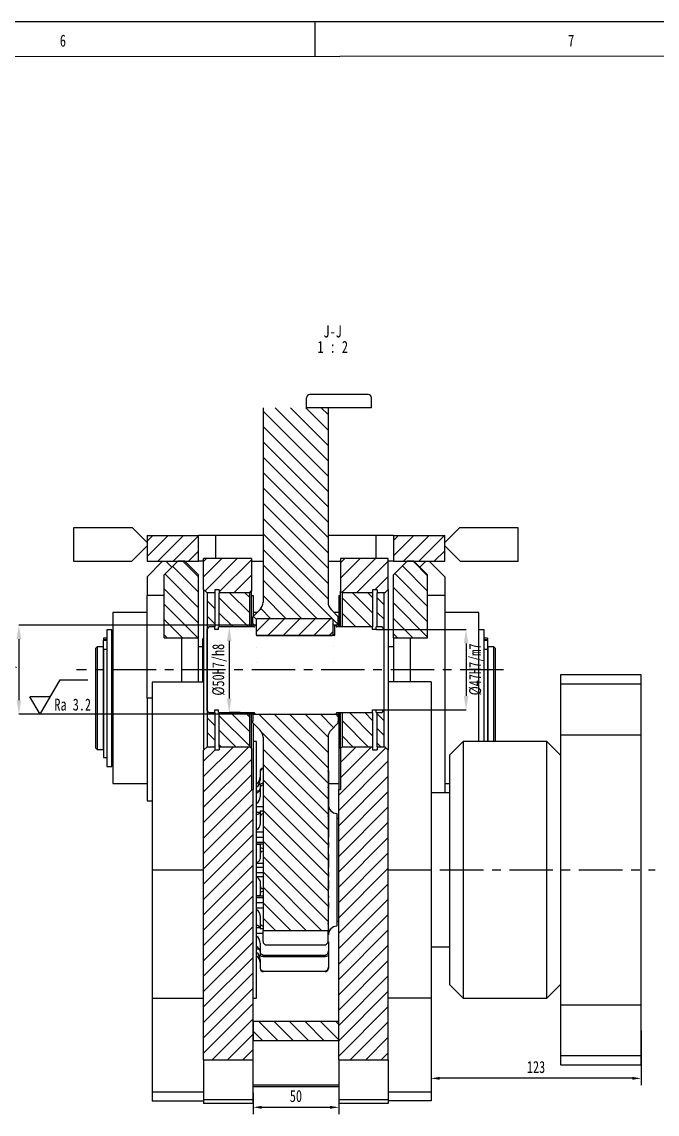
# Model space of a CAD drawing. Header units: millimetres. Extents: x 0 to 1189, y 0 to 841.
# Drawn here: x 806 to 991.8, y 521.7 to 841 of the extents above; entities that cross this region are included whole.
import ezdxf

# ---------------------------------------------------------------- set-up
doc = ezdxf.new("R2010")
doc.units = ezdxf.units.MM
doc.header["$PDSIZE"] = -1
doc.linetypes.add('CENTERX2', pattern=[20.32, 12.7, -2.54, 2.54, -2.54])
doc.layers.get('0').update_dxf_attribs({"lineweight": 30})
doc.layers.add('10', color=7, linetype='Continuous', lineweight=25)
doc.layers.add('剖面线层', color=2, linetype='Continuous', lineweight=15)
for name, color, linetype in [('5', 7, 'Continuous'), ('9', 7, 'Continuous'), ('图层11', 7, 'CENTERX2')]:
    doc.layers.add(name, color=color, linetype=linetype)
doc.styles.add('SLDTEXTSTYLE0', font='hyswlongfangsong.ttf')
doc.styles.get("Standard").update_dxf_attribs({"font": 'hyswlongfangsong.ttf'})
doc.dimstyles.new('ISO-25', dxfattribs={"dimtxt": 2.5, "dimasz": 2.5, "dimexe": 1.25, "dimexo": 0.625, "dimtad": 1, "dimtxsty": 'Standard', "dimcen": 2.5, "dimadec": 0, "dimazin": 0, "dimtfac": 1, "dimtmove": 0, "dimatfit": 3, "dimfxl": 1, "dimarcsym": 0})
doc.dimstyles.new('SLDDIMSTYLE6', dxfattribs={"dimtxt": 3.5, "dimasz": 4.08, "dimexe": 0, "dimexo": 0.0625, "dimgap": 0.875, "dimtad": 2, "dimlfac": 2, "dimrnd": 1e-09, "dimzin": 12, "dimdsep": 46, "dimtxsty": 'SLDTEXTSTYLE0', "dimsah": 1, "dimcen": 0.09, "dimadec": 0, "dimazin": 3, "dimtfac": 1, "dimtmove": 0, "dimatfit": 0, "dimfxl": 1, "dimfrac": 2, "dimtolj": 1, "dimarcsym": 0})
doc.dimstyles.new('SLDDIMSTYLE7', dxfattribs={"dimtxt": 3.5, "dimasz": 4.08, "dimexe": 0, "dimexo": 0.0625, "dimgap": 0.875, "dimtad": 2, "dimdec": 0, "dimlfac": 2, "dimrnd": 1e-09, "dimzin": 12, "dimdsep": 46, "dimtxsty": 'SLDTEXTSTYLE0', "dimsah": 1, "dimcen": 0.09, "dimadec": 0, "dimazin": 3, "dimtfac": 1, "dimtdec": 0, "dimtmove": 0, "dimatfit": 0, "dimfxl": 1, "dimfrac": 2, "dimtolj": 1, "dimarcsym": 0})
pattern_1 = [(45, (-12.7, 0), (-2.245064, 2.245064), [])]
pattern_2 = [(135, (-12.7, 0), (-2.245064, -2.245064), [])]
pattern_3 = [(135, (-12.7, 0), (-2.245064, -2.245064), [])]
pattern_4 = [(135, (-12.7, 0), (-2.12132, -2.12132), [])]

# ---------------------------------------------------------------- blocks, each defined once
blk = doc.blocks.new('_D_31')
at = {"layer": '10', "color": 0, "lineweight": -2}
for p, q in [((868.64, 664.13), (866.64, 664.13)), ((866.64, 660.05), (866.64, 643.21)), ((869.85, 639.13), (866.64, 639.13))]:
    blk.add_line(p, q, dxfattribs=at)
at = {"layer": '10', "color": 0}
for points in [[(865.96, 660.05), (867.32, 660.05), (866.64, 664.13)], [(865.96, 643.21), (867.32, 643.21), (866.64, 639.13)]]:
    blk.add_solid(points, dxfattribs=at)
at = {"layer": 'Defpoints', "color": 0}
for p in [(868.7, 664.13), (866.64, 639.13), (869.91, 639.13)]:
    blk.add_point(p, dxfattribs=at)
at = {"layer": '10', "color": 0, "insert": (861.67, 651.63), "char_height": 3.5, "attachment_point": 2, "rotation": 90, "style": 'SLDTEXTSTYLE0'}
blk.add_mtext('\\A1;%%c50H7/h8', dxfattribs=at)
blk = doc.blocks.new('_D_32')
at = {"layer": '10', "color": 0, "lineweight": -2}
for p, q in [((873.96, 664.63), (805.15, 664.63)), ((805.15, 660.55), (805.15, 642.71)), ((874.34, 638.63), (805.15, 638.63))]:
    blk.add_line(p, q, dxfattribs=at)
at = {"layer": '10', "color": 0}
for points in [[(804.47, 660.55), (805.83, 660.55), (805.15, 664.63)], [(804.47, 642.71), (805.83, 642.71), (805.15, 638.63)]]:
    blk.add_solid(points, dxfattribs=at)
at = {"layer": 'Defpoints', "color": 0}
for p in [(874.02, 664.63), (805.15, 638.63), (874.4, 638.63)]:
    blk.add_point(p, dxfattribs=at)
at = {"layer": '10', "color": 0, "insert": (800.19, 649.84), "char_height": 3.5, "attachment_point": 2, "rotation": 90, "style": 'SLDTEXTSTYLE0'}
blk.add_mtext('\\A1;%%c52H7/h9', dxfattribs=at)
blk = doc.blocks.new('_D_33')
at = {"layer": '10', "color": 0, "lineweight": -2}
for p, q in [((909.71, 663.38), (935.9, 663.38)), ((935.9, 659.3), (935.9, 643.96)), ((909.71, 639.88), (935.9, 639.88))]:
    blk.add_line(p, q, dxfattribs=at)
at = {"layer": '10', "color": 0}
for points in [[(935.22, 659.3), (936.58, 659.3), (935.9, 663.38)], [(935.22, 643.96), (936.58, 643.96), (935.9, 639.88)]]:
    blk.add_solid(points, dxfattribs=at)
at = {"layer": 'Defpoints', "color": 0}
for p in [(909.65, 663.38), (909.65, 639.88), (935.9, 639.88)]:
    blk.add_point(p, dxfattribs=at)
at = {"layer": '10', "color": 0, "insert": (936.78, 651.72), "char_height": 3.5, "attachment_point": 2, "rotation": 90, "style": 'SLDTEXTSTYLE0'}
blk.add_mtext('\\A1;%%c47H7/m7', dxfattribs=at)
blk = doc.blocks.new('SW_NOTE_46')
at = {"layer": '10', "color": 0, "char_height": 3.5, "attachment_point": 2, "style": 'SLDTEXTSTYLE0'}
for s, insert in [('J-J', (3.17, 4.51)), ('1 : 2', (3.21, 0.01))]:
    blk.add_mtext(s, dxfattribs=dict(at, insert=insert))
blk = doc.blocks.new('SW_SFSYMBOL_2')
at = {"layer": '10', "color": 0}
for p, q in [((-4.2, 0), (1.7, 10)), ((1.7, 10), (9.75, 10)), ((-4.2, 0), (-7.15, 5)), ((-1.25, 5), (-7.15, 5))]:
    blk.add_line(p, q, dxfattribs=at)
at = {"layer": '10', "color": 0, "insert": (0, 4.51), "char_height": 3.5, "attachment_point": 1, "style": 'SLDTEXTSTYLE0'}
blk.add_mtext('Ra 3.2', dxfattribs=at)
blk = doc.blocks.new('*D154')
at = {"layer": '10', "color": 0, "lineweight": -2}
for p, q in [((925.65, 546.19), (925.65, 530.2)), ((987.05, 546.19), (987.05, 530.2)), ((984.55, 532.2), (928.15, 532.2))]:
    blk.add_line(p, q, dxfattribs=at)
at = {"layer": '10', "color": 0}
for points in [[(928.15, 532.62), (928.15, 531.78), (925.65, 532.2)], [(984.55, 532.62), (984.55, 531.78), (987.05, 532.2)]]:
    blk.add_solid(points, dxfattribs=at)
at = {"layer": 'Defpoints', "color": 0}
for p in [(925.65, 546.19), (987.05, 546.19), (925.65, 532.2)]:
    blk.add_point(p, dxfattribs=at)
at = {"layer": '10', "color": 0, "insert": (956.35, 535.47), "char_height": 3.5, "attachment_point": 5}
blk.add_mtext('123', dxfattribs=at)
blk = doc.blocks.new('*D155')
at = {"layer": '10', "color": 0, "lineweight": -2}
for p, q in [((873.65, 527.95), (873.65, 521.73)), ((898.65, 527.95), (898.65, 521.73)), ((876.15, 523.73), (896.15, 523.73))]:
    blk.add_line(p, q, dxfattribs=at)
at = {"layer": '10', "color": 0}
for points in [[(876.15, 524.14), (876.15, 523.31), (873.65, 523.73)], [(896.15, 524.14), (896.15, 523.31), (898.65, 523.73)]]:
    blk.add_solid(points, dxfattribs=at)
at = {"layer": 'Defpoints', "color": 0}
for p in [(873.65, 527.95), (898.65, 527.95), (898.65, 523.73)]:
    blk.add_point(p, dxfattribs=at)
at = {"layer": '10', "color": 0, "insert": (886.15, 527), "char_height": 3.5, "attachment_point": 5}
blk.add_mtext('50', dxfattribs=at)

msp = doc.modelspace()

# ---------------------------------------------------------------- hatches: boundary and pattern name
at = {"linetype": 'Continuous'}
h = msp.add_hatch(dxfattribs=at)
h.set_pattern_fill('ANSI31', style=0)
h.set_pattern_definition(pattern_1)
edge = h.paths.add_edge_path(flags=0)
edge.add_spline(control_points=[(874.5245, 661.9279), (874.6245, 661.8279), (874.7245, 661.7279), (874.8245, 661.6279)], knot_values=[0.00000043, 0.00000043, 0.00000043, 0.00000043, 0.00084897, 0.00084897, 0.00084897, 0.00084897], weights=[1, 1, 1, 1], degree=3, periodic=0)
edge.add_line((874.8245, 661.6279), (896.724, 661.6279))
edge.add_spline(control_points=[(896.724, 661.6279), (896.824, 661.7279), (896.924, 661.8279), (897.024, 661.9279)], knot_values=[0.00000032, 0.00000032, 0.00000032, 0.00000032, 0.00084886, 0.00084886, 0.00084886, 0.00084886], weights=[1, 1, 1, 1], degree=3, periodic=0)
edge.add_ellipse((893.0242, 651.6278), major_axis=(0, 897.1659), ratio=0.00445848, start_angle=270.6578107, end_angle=270.9388387)
edge.add_spline(control_points=[(897.0237, 666.328), (896.9237, 666.428), (896.8236, 666.528), (896.7236, 666.628)], knot_values=[0.00000043, 0.00000043, 0.00000043, 0.00000043, 0.00084906, 0.00084906, 0.00084906, 0.00084906], weights=[1, 1, 1, 1], degree=3, periodic=0)
edge.add_line((896.7236, 666.628), (874.8248, 666.628))
edge.add_spline(control_points=[(874.8248, 666.628), (874.7248, 666.528), (874.6248, 666.428), (874.5248, 666.328)], knot_values=[0.00000032, 0.00000032, 0.00000032, 0.00000032, 0.00084895, 0.00084895, 0.00084895, 0.00084895], weights=[1, 1, 1, 1], degree=3, periodic=0)
edge.add_ellipse((878.5242, 651.6278), major_axis=(0, 897.1659), ratio=0.00445848, start_angle=89.0611613, end_angle=89.3421893)
at = {"layer": '剖面线层', "linetype": 'Continuous'}
h = msp.add_hatch(dxfattribs=at)
h.set_pattern_fill('ANSI31', angle=90, style=0)
h.set_pattern_definition(pattern_2)
edge = h.paths.add_edge_path()
edge.add_arc((873.5242, 671.3705), 3, -45, 0.002317, ccw=False)
edge.add_line((875.6456, 669.2491), (873.5242, 667.1278))
edge.add_line((873.5242, 667.1278), (873.5242, 665.1278))
edge.add_line((873.5242, 665.1278), (874.0456, 664.6401))
edge.add_line((874.0456, 664.6401), (874.5266, 664.6401))
edge.add_line((874.5266, 664.6401), (874.5204, 666.351))
edge.add_line((874.5204, 666.351), (874.7489, 666.6191))
edge.add_line((874.7489, 666.6191), (896.7343, 666.6393))
edge.add_line((896.7343, 666.6393), (897.0007, 666.3418))
edge.add_line((897.0007, 666.3418), (897.0242, 664.6278))
edge.add_line((897.0242, 664.6278), (898.035, 664.6121))
edge.add_line((898.035, 664.6121), (898.5443, 665.1131))
edge.add_line((898.5443, 665.1131), (898.5242, 667.1278))
edge.add_line((898.5242, 667.1278), (896.4029, 669.2491))
edge.add_arc((898.5242, 671.3705), 3, 179.998183, 225, ccw=False)
edge.add_line((895.5242, 671.3706), (895.5242, 728.1479))
edge.add_line((895.5242, 728.1479), (876.5242, 728.1479))
edge.add_line((876.5242, 728.1479), (876.5242, 671.3706))
h = msp.add_hatch(dxfattribs=at)
h.set_pattern_fill('ANSI31', style=0)
h.set_pattern_definition(pattern_1)
h.paths.add_polyline_path([(842.6492, 690.8278), (842.6492, 683.3278), (857.6492, 683.3278), (857.6492, 690.8278)], flags=0)
h = msp.add_hatch(dxfattribs=at)
h.set_pattern_fill('ANSI31', style=0)
h.set_pattern_definition(pattern_1)
h.paths.add_polyline_path([(914.6492, 690.8278), (914.6492, 683.3278), (929.6492, 683.3278), (929.6492, 690.8278)], flags=0)
h = msp.add_hatch(dxfattribs=at)
h.set_pattern_fill('ANSI31', angle=90, style=0)
h.set_pattern_definition(pattern_2)
h.paths.add_polyline_path([(857.6492, 679.3278), (853.6492, 683.3278), (851.6492, 683.3278), (847.6492, 679.3278), (847.6492, 660.9278), (857.6492, 660.9278)], flags=0)
h = msp.add_hatch(dxfattribs=at)
h.set_pattern_fill('ANSI31', style=0)
h.set_pattern_definition(pattern_1)
h.paths.add_polyline_path([(862.3992, 675.0028), (863.7492, 675.0028), (863.7492, 674.1278), (872.6496, 674.1278), (873.1492, 674.6274), (873.1492, 684.1278), (859.1492, 684.1278), (859.1492, 675.1274), (860.1488, 674.1278), (862.3992, 674.1278)], flags=0)
h = msp.add_hatch(dxfattribs=at)
h.set_pattern_fill('ANSI31', style=0)
h.set_pattern_definition(pattern_1)
h.paths.add_polyline_path([(908.5492, 674.1278), (908.5492, 675.0028), (909.8992, 675.0028), (909.8992, 674.1278), (912.1496, 674.1278), (913.1492, 675.1274), (913.1492, 684.1278), (899.1492, 684.1278), (899.1492, 674.6274), (899.6488, 674.1278)], flags=0)
h = msp.add_hatch(dxfattribs=at)
h.set_pattern_fill('ANSI31', angle=90, style=0)
h.set_pattern_definition(pattern_2)
h.paths.add_polyline_path([(924.6492, 679.3278), (920.6492, 683.3278), (918.6492, 683.3278), (914.6492, 679.3278), (914.6492, 660.9278), (924.6492, 660.9278)], flags=0)
at = {"layer": '剖面线层'}
h = msp.add_hatch(dxfattribs=at)
h.set_pattern_fill('ANSI31', color=0, angle=90, style=0)
h.set_pattern_definition(pattern_3)
h.paths.add_polyline_path([(863.7492, 664.1278), (872.6496, 664.1278), (872.6496, 674.1278), (863.7492, 674.1278)])
h.paths.add_polyline_path([(862.3992, 674.1278), (860.1488, 674.1278), (860.1488, 663.6274), (860.6492, 664.1278), (862.3992, 664.1278)])
h = msp.add_hatch(dxfattribs=at)
h.set_pattern_fill('ANSI31', color=0, angle=90, style=0)
h.set_pattern_definition(pattern_3)
h.paths.add_polyline_path([(908.5492, 639.1278), (899.6488, 639.1278), (899.6488, 629.1278), (908.5492, 629.1278)])
h.paths.add_polyline_path([(899.6488, 664.1278), (908.5492, 664.1278), (908.5492, 674.1278), (899.6488, 674.1278)])
h = msp.add_hatch(dxfattribs=at)
h.set_pattern_fill('_USER', color=256, scale=3, angle=135, style=0, pattern_type=0)
h.set_pattern_definition(pattern_4)
h.paths.add_polyline_path([(909.8992, 664.1278), (911.3992, 664.1278), (911.9001, 663.3779), (911.9001, 674.1278), (909.8992, 674.1278)])
h.paths.add_polyline_path([(909.8992, 629.1278), (911.9001, 629.1278), (911.9001, 639.8784), (911.3992, 639.1278), (909.8992, 639.1278)])
h = msp.add_hatch(dxfattribs=at)
h.set_pattern_fill('_USER', color=0, scale=3, angle=135, style=0, pattern_type=0)
h.set_pattern_definition(pattern_4)
h.paths.add_polyline_path([(872.6496, 639.1278), (863.7492, 639.1278), (863.7492, 629.1278), (872.6496, 629.1278)])
h.paths.add_polyline_path([(862.3992, 639.1278), (860.6492, 639.1278), (860.1488, 639.6282), (860.1488, 629.1278), (862.3992, 629.1278)])
at = {"layer": '剖面线层', "linetype": 'Continuous'}
h = msp.add_hatch(dxfattribs=at)
h.set_pattern_fill('ANSI31', angle=90, style=0)
h.set_pattern_definition(pattern_2)
edge = h.paths.add_edge_path()
edge.add_arc((898.5242, 631.8852), 3, 135, 180.002317, ccw=False)
edge.add_line((896.4029, 634.0065), (898.5242, 636.1278))
edge.add_line((898.5242, 636.1278), (898.5242, 638.6))
edge.add_line((898.5242, 638.6), (886.0242, 638.5901))
edge.add_line((886.0242, 638.5901), (873.5242, 638.5649))
edge.add_line((873.5242, 638.5649), (873.5242, 636.1278))
edge.add_line((873.5242, 636.1278), (875.6456, 634.0065))
edge.add_arc((873.5242, 631.8852), 3, 0, 45, ccw=False)
edge.add_line((876.5242, 631.8852), (876.5242, 575.4001))
edge.add_line((876.5242, 575.4001), (895.5242, 575.4001))
edge.add_line((895.5242, 575.4001), (895.5242, 631.8851))
h = msp.add_hatch(dxfattribs=at)
h.set_pattern_fill('ANSI31', style=0)
h.set_pattern_definition(pattern_1)
h.paths.add_polyline_path([(872.6496, 629.1278), (863.7492, 629.1278), (863.7492, 628.2528), (862.3992, 628.2528), (862.3992, 629.1278), (860.1488, 629.1278), (859.1492, 628.1282), (859.1492, 537.5787), (873.6492, 537.5787), (873.6492, 616.6278), (873.1492, 616.6278), (873.1492, 628.6282)], flags=0)
h = msp.add_hatch(dxfattribs=at)
h.set_pattern_fill('ANSI31', style=0)
h.set_pattern_definition(pattern_1)
h.paths.add_polyline_path([(908.5492, 629.1278), (899.6488, 629.1278), (899.1492, 628.6282), (899.1492, 616.6278), (898.6492, 616.6278), (898.6492, 537.5787), (913.1492, 537.5787), (913.1492, 628.1282), (912.1496, 629.1278), (909.8992, 629.1278), (909.8992, 628.2528), (908.5492, 628.2528)], flags=0)
h = msp.add_hatch(dxfattribs=at)
h.set_pattern_fill('ANSI31', angle=90, style=0)
h.set_pattern_definition(pattern_2)
h.paths.add_polyline_path([(898.6492, 543.1962), (898.6492, 548.8136), (873.6492, 548.8136), (873.6492, 543.1962)], flags=0)

# ---------------------------------------------------------------- linework, layer by layer
at = {"color": 7, "linetype": 'Continuous'}
for p, q in [((907.2242, 732.0731), (890.2242, 732.0731)), ((876.5242, 728.1479), (876.5242, 671.3706)), ((889.2242, 728.1479), (889.2242, 731.0826)), ((908.2242, 728.1479), (889.2242, 728.1479)), ((895.5242, 728.1479), (895.5242, 671.3706)), ((908.2242, 728.1479), (908.2242, 731.0826)), ((838.3492, 693.1278), (821.1492, 693.1278)), ((821.1492, 693.1278), (821.1492, 683.3278)), ((842.6492, 688.8278), (838.3492, 693.1278)), ((929.6492, 688.8278), (933.9492, 693.1278)), ((951.1492, 693.1278), (933.9492, 693.1278)), ((951.1492, 683.3278), (951.1492, 693.1278)), ((842.6492, 690.8278), (857.6492, 690.8278)), ((842.6492, 690.8278), (842.6492, 683.3278)), ((857.6492, 683.3278), (857.6492, 690.8278)), ((862.6492, 690.8278), (857.6492, 690.8278)), ((876.5242, 690.8278), (862.6492, 690.8278)), ((909.6492, 690.8278), (895.5242, 690.8278)), ((914.6492, 690.8278), (909.6492, 690.8278)), ((914.6492, 690.8278), (914.6492, 683.3278)), ((914.6492, 690.8278), (929.6492, 690.8278)), ((929.6492, 683.3278), (929.6492, 690.8278)), ((838.1492, 683.3278), (842.6492, 687.8278)), ((929.6492, 687.8278), (934.1492, 683.3278)), ((821.1492, 683.3278), (838.1492, 683.3278)), ((842.6492, 683.3278), (857.6492, 683.3278)), ((847.1492, 683.3278), (842.6492, 678.8278)), ((851.6492, 683.3278), (847.6492, 679.3278)), ((848.1492, 683.3278), (849.8992, 681.5778)), ((853.6492, 683.3278), (851.6492, 683.3278)), ((857.6492, 679.3278), (853.6492, 683.3278)), ((859.1492, 683.3278), (857.6492, 683.3278)), ((873.1492, 684.1278), (859.1492, 684.1278)), ((859.1492, 675.1274), (859.1492, 684.1278)), ((873.1492, 684.1278), (873.1492, 674.6274)), ((873.1492, 683.3278), (876.5242, 683.3278)), ((895.5242, 683.3278), (899.1492, 683.3278)), ((899.1492, 684.1278), (899.1492, 674.6274)), ((913.1492, 684.1278), (899.1492, 684.1278)), ((913.1492, 675.1274), (913.1492, 684.1278)), ((914.6492, 683.3278), (913.1492, 683.3278)), ((918.6492, 683.3278), (914.6492, 679.3278)), ((914.6492, 683.3278), (929.6492, 683.3278)), ((920.6492, 683.3278), (918.6492, 683.3278)), ((924.6492, 679.3278), (920.6492, 683.3278)), ((924.1492, 683.3278), (922.3992, 681.5778)), ((925.1492, 683.3278), (929.6492, 678.8278)), ((934.1492, 683.3278), (951.1492, 683.3278)), ((842.6492, 678.8278), (842.6492, 673.3278)), ((847.6492, 660.9278), (847.6492, 679.3278)), ((857.6492, 660.9278), (857.6492, 679.3278)), ((914.6492, 660.9278), (914.6492, 679.3278)), ((924.6492, 660.9278), (924.6492, 679.3278)), ((929.6492, 678.8278), (929.6492, 673.3278)), ((860.1488, 674.1278), (859.1492, 675.1274)), ((859.1492, 675.1274), (859.1492, 628.1282)), ((862.3992, 674.1278), (860.1488, 674.1278)), ((860.1488, 674.1278), (860.1488, 629.1278)), ((862.3992, 675.0028), (862.3992, 674.1278)), ((863.7492, 675.0028), (862.3992, 675.0028)), ((862.3992, 674.1278), (862.3992, 664.1278)), ((863.7492, 675.0028), (863.7492, 674.1278)), ((872.6496, 674.1278), (863.7492, 674.1278)), ((863.7492, 664.1278), (863.7492, 674.1278)), ((873.1492, 674.6274), (872.6496, 674.1278)), ((872.6496, 664.1278), (872.6496, 674.1278)), ((873.1492, 664.1278), (873.1492, 674.6274)), ((899.6488, 674.1278), (899.1492, 674.6274)), ((899.1492, 664.1278), (899.1492, 674.6274)), ((899.6488, 674.1278), (899.6488, 664.1278)), ((908.5492, 674.1278), (899.6488, 674.1278)), ((909.8992, 675.0028), (908.5492, 675.0028)), ((908.5492, 675.0028), (908.5492, 674.1278)), ((908.5492, 674.1278), (908.5492, 664.1278)), ((909.8992, 675.0028), (909.8992, 674.1278)), ((912.1496, 674.1278), (909.8992, 674.1278)), ((909.8992, 664.1278), (909.8992, 674.1278)), ((911.9001, 629.1278), (911.9001, 674.1278)), ((913.1492, 675.1274), (912.1496, 674.1278)), ((913.1492, 675.1274), (913.1492, 628.1282)), ((847.6492, 673.3278), (842.6492, 673.3278)), ((842.6492, 643.3278), (842.6492, 673.3278)), ((873.1492, 673.3664), (873.6492, 673.3664)), ((873.6492, 673.3664), (873.6492, 667.2528)), ((898.6492, 673.3664), (899.1492, 673.3664)), ((898.6492, 673.3664), (898.6492, 664.1278)), ((929.6492, 673.3278), (924.6492, 673.3278)), ((929.6492, 673.3278), (929.6492, 643.3278)), ((842.6492, 668.3278), (832.6492, 668.3278)), ((832.6492, 668.3278), (832.6492, 618.3278)), ((875.6456, 669.2491), (873.5242, 667.1278)), ((874.7242, 668.3278), (873.6492, 668.3278)), ((898.5242, 667.1278), (896.4029, 669.2491)), ((898.6492, 668.3278), (897.3242, 668.3278)), ((939.6492, 668.3278), (929.6492, 668.3278)), ((939.6492, 630.6278), (939.6492, 668.3278)), ((860.6492, 664.1278), (860.1492, 663.6278)), ((862.3992, 664.1278), (860.6492, 664.1278)), ((862.3992, 663.3778), (862.3992, 664.1278)), ((863.4992, 663.3778), (863.4992, 664.1278)), ((873.8992, 664.1278), (863.4992, 664.1278)), ((873.5242, 665.1278), (873.5242, 667.1278)), ((874.0242, 664.6278), (873.5242, 665.1278)), ((873.5242, 665.1278), (873.5242, 664.1278)), ((874.5246, 664.6278), (874.0242, 664.6278)), ((874.5246, 664.6278), (874.3992, 664.6278)), ((874.8248, 666.628), (874.5248, 666.328)), ((874.8248, 666.628), (896.7236, 666.628)), ((897.0237, 666.328), (896.7236, 666.628)), ((898.0242, 664.6278), (897.0238, 664.6278)), ((897.6492, 664.6278), (897.5238, 664.6278)), ((898.5242, 665.1278), (898.0242, 664.6278)), ((898.0242, 664.6278), (898.0242, 664.1613)), ((908.5492, 664.1278), (898.1492, 664.1278)), ((898.5242, 665.1278), (898.5242, 667.1278)), ((898.5242, 665.1278), (898.5242, 664.1278)), ((908.5492, 663.3778), (908.5492, 664.1278)), ((909.6492, 663.3778), (909.6492, 664.1278)), ((911.3992, 664.1278), (909.6492, 664.1278)), ((911.9001, 663.3778), (911.3992, 664.1278)), ((830.8492, 660.8976), (829.8492, 660.8976)), ((829.8492, 660.8976), (829.8492, 660.4698)), ((832.3492, 663.3278), (830.8492, 663.3278)), ((830.8492, 663.3278), (830.8492, 623.3278)), ((832.3492, 623.3278), (832.3492, 663.3278)), ((847.6492, 660.9278), (857.6492, 660.9278)), ((852.6492, 660.9278), (852.6492, 648.0278)), ((857.6492, 648.0278), (857.6492, 660.9278)), ((860.1492, 639.6278), (860.1492, 663.6278)), ((863.4992, 663.3778), (862.3992, 663.3778)), ((874.5245, 661.9279), (874.8245, 661.6279)), ((897.324, 661.6279), (874.7245, 661.6279)), ((874.8245, 661.6279), (896.724, 661.6279)), ((896.724, 661.6279), (897.024, 661.9279)), ((909.6492, 663.3778), (908.5492, 663.3778)), ((914.6492, 660.9278), (924.6492, 660.9278)), ((914.6492, 660.9278), (914.6492, 648.1278)), ((919.6492, 648.1278), (919.6492, 660.9278)), ((941.1492, 663.3278), (939.6492, 663.3278)), ((941.1492, 630.6278), (941.1492, 663.3278)), ((942.1492, 660.8976), (941.1492, 660.8976)), ((942.1492, 660.8976), (942.1492, 660.4698)), ((827.9993, 658.3278), (827.4992, 657.8278)), ((827.4992, 657.8278), (827.4992, 628.8279)), ((829.7492, 658.3278), (827.9993, 658.3278)), ((827.9993, 658.3278), (827.9993, 628.3278)), ((829.7492, 658.3278), (829.7492, 628.3278)), ((829.8492, 660.4698), (830.8492, 660.4698)), ((829.8492, 660.4698), (829.8492, 660.2926)), ((829.8492, 660.2926), (830.8492, 660.2926)), ((829.8492, 657.4956), (829.8492, 660.2926)), ((832.6492, 660.8778), (832.3492, 660.5778)), ((858.8492, 658.3278), (857.6492, 658.3278)), ((859.1492, 660.8778), (858.8492, 660.5778)), ((858.8492, 660.5778), (858.8492, 648.0278)), ((914.6492, 658.3278), (913.1492, 658.3278)), ((941.1492, 660.4698), (942.1492, 660.4698)), ((941.1492, 660.2926), (942.1492, 660.2926)), ((942.1492, 660.2926), (942.1492, 660.4698)), ((942.1492, 660.2926), (942.1492, 657.4956)), ((943.9992, 658.3278), (942.2492, 658.3278)), ((942.2492, 658.3278), (942.2492, 630.6278)), ((944.4992, 657.8278), (943.9992, 658.3278)), ((943.9992, 630.6278), (943.9992, 658.3278)), ((944.4992, 630.6278), (944.4992, 657.8278)), ((829.8492, 657.5778), (829.7492, 657.5778)), ((829.8492, 657.4956), (829.8492, 626.0178)), ((830.8492, 657.4956), (829.8492, 657.4956)), ((942.1492, 657.4956), (941.1492, 657.4956)), ((942.2492, 657.5778), (942.1492, 657.5778)), ((942.1492, 657.4956), (942.1492, 630.6278)), ((925.6492, 648.1278), (913.1492, 648.1278)), ((925.6492, 648.1278), (925.6492, 593.1278)), ((987.0492, 650.1278), (963.5492, 650.1278)), ((963.5492, 650.1278), (963.5492, 647.4206)), ((987.0492, 647.4206), (987.0492, 650.1278)), ((859.1492, 648.0278), (844.1492, 648.0278)), ((844.1492, 648.0278), (844.1492, 593.0839)), ((987.0492, 647.4206), (963.5492, 647.4206)), ((963.5492, 647.4206), (963.5492, 632.5768)), ((987.0492, 632.5768), (987.0492, 647.4206)), ((842.6492, 643.3278), (842.6492, 613.3278)), ((929.6492, 643.3278), (929.6492, 615.6278)), ((860.1492, 639.6278), (860.6492, 639.1278)), ((860.6492, 639.1278), (862.3992, 639.1278)), ((862.3992, 639.8778), (863.4992, 639.8778)), ((862.3992, 639.1278), (862.3992, 639.8778)), ((862.3992, 639.1278), (862.3992, 629.1278)), ((863.4992, 639.1278), (863.4992, 639.8778)), ((863.4992, 639.1278), (873.8992, 639.1278)), ((863.7492, 629.1278), (863.7492, 639.1278)), ((872.6496, 629.1278), (872.6496, 639.1278)), ((873.1492, 628.6282), (873.1492, 639.1278)), ((873.5242, 639.1278), (873.5242, 638.752)), ((873.5242, 638.752), (873.5242, 636.6958)), ((873.5242, 638.6045), (898.5242, 638.6045)), ((873.6435, 638.6045), (898.4049, 638.6045)), ((874.3992, 638.6278), (897.6492, 638.6278)), ((898.1492, 639.1278), (908.5492, 639.1278)), ((898.5242, 639.1278), (898.5242, 638.752)), ((898.5242, 638.752), (898.5242, 636.6958)), ((898.6492, 639.1278), (898.6492, 616.6278)), ((899.1492, 628.6282), (899.1492, 639.1278)), ((899.6488, 639.1278), (899.6488, 629.1278)), ((908.5492, 639.8778), (909.6492, 639.8778)), ((908.5492, 639.1278), (908.5492, 639.8778)), ((908.5492, 639.1278), (908.5492, 629.1278)), ((909.6492, 639.1278), (909.6492, 639.8778)), ((909.6492, 639.1278), (911.3992, 639.1278)), ((909.8992, 629.1278), (909.8992, 639.1278)), ((911.3992, 639.1278), (911.8992, 639.8771)), ((873.5242, 636.6704), (873.5242, 636.6958)), ((873.5242, 636.4926), (873.5242, 636.6704)), ((873.5242, 636.4926), (873.5242, 636.4777)), ((873.5242, 636.1278), (873.5242, 636.4777)), ((873.5242, 636.1278), (875.6456, 634.0065)), ((873.6492, 636.0028), (873.6492, 616.6278)), ((896.4029, 634.0065), (898.5242, 636.1278)), ((898.4049, 636.4949), (898.5242, 636.4926)), ((898.5242, 636.6958), (898.5242, 636.6704)), ((898.5242, 636.4926), (898.5242, 636.4777)), ((898.5242, 636.1278), (898.5242, 636.4777)), ((963.5492, 632.5768), (987.0492, 632.5768)), ((963.5492, 632.5768), (963.5492, 553.5768)), ((987.0492, 553.5768), (987.0492, 632.5768)), ((829.7492, 629.0778), (829.8492, 629.0778)), ((859.1492, 628.1282), (860.1488, 629.1278)), ((860.1488, 629.1278), (862.3992, 629.1278)), ((862.3992, 629.1278), (862.3992, 628.2528)), ((863.7492, 629.1278), (863.7492, 628.2528)), ((863.7492, 629.1278), (872.6496, 629.1278)), ((872.6496, 629.1278), (873.1492, 628.6282)), ((874.6492, 630.6278), (873.6492, 630.6278)), ((874.6492, 555.6278), (874.6492, 630.6278)), ((876.5242, 631.8851), (876.5242, 575.4001)), ((895.5242, 631.8851), (895.5242, 575.4001)), ((899.1492, 628.6282), (899.6488, 629.1278)), ((899.6488, 629.1278), (908.5492, 629.1278)), ((908.5492, 629.1278), (908.5492, 628.2528)), ((909.8992, 629.1278), (909.8992, 628.2528)), ((909.8992, 629.1278), (912.1496, 629.1278)), ((912.1496, 629.1278), (913.1492, 628.1282)), ((935.0492, 630.6278), (931.0492, 626.6278)), ((959.5492, 630.6278), (935.0492, 630.6278)), ((935.0492, 630.6278), (935.0492, 555.6278)), ((963.5492, 626.6278), (959.5492, 630.6278)), ((959.5492, 555.6278), (959.5492, 630.6278)), ((827.4992, 628.8279), (827.9993, 628.3278)), ((827.9993, 628.3278), (829.7492, 628.3278)), ((829.8492, 626.0178), (830.8492, 626.0178)), ((832.3492, 626.0778), (832.6492, 625.7778)), ((859.1492, 537.5787), (859.1492, 628.1282)), ((862.3992, 628.2528), (863.7492, 628.2528)), ((873.1492, 628.6282), (873.1492, 616.6278)), ((899.1492, 628.6282), (899.1492, 616.6278)), ((908.5492, 628.2528), (909.8992, 628.2528)), ((913.1492, 537.5787), (913.1492, 628.1282)), ((931.0492, 626.6278), (931.0492, 593.101)), ((830.8492, 623.3278), (832.3492, 623.3278)), ((875.6492, 621.9814), (875.6492, 621.5516)), ((875.6492, 621.5516), (875.6492, 619.3534)), ((895.6492, 621.9814), (895.6492, 621.5516)), ((895.6492, 621.5516), (895.6492, 618.1826)), ((832.6492, 618.3278), (842.6492, 618.3278)), ((873.1492, 616.6278), (873.6492, 616.6278)), ((873.6492, 537.5787), (873.6492, 616.6278)), ((874.6492, 618.3278), (874.6583, 618.3278)), ((875.6492, 618.0076), (875.6492, 616.7872)), ((875.6492, 616.7872), (875.6492, 614.5246)), ((895.6492, 618.3278), (898.6492, 618.3278)), ((895.6492, 618.0076), (895.6492, 616.7872)), ((895.6492, 616.7872), (895.6492, 611.6673)), ((898.6492, 616.6278), (899.1492, 616.6278)), ((898.6492, 537.5787), (898.6492, 616.6278)), ((929.6492, 618.3278), (931.0492, 618.3278)), ((842.6492, 613.3278), (844.1492, 613.3278)), ((931.0492, 615.6278), (925.6492, 615.6278)), ((875.6492, 610.2461), (875.6492, 608.4209)), ((876.5242, 610.2626), (875.8912, 610.2626)), ((895.6492, 611.6673), (895.6492, 610.2421)), ((895.6492, 610.2461), (895.6492, 608.4209)), ((875.6492, 608.4209), (875.6492, 606.4384)), ((895.6492, 608.4209), (895.6492, 604.2444)), ((898.1492, 609.6278), (898.1492, 576.6459)), ((898.6492, 608.1278), (898.1492, 608.1278)), ((895.6492, 604.2444), (895.6492, 602.6225)), ((876.5242, 600.6671), (874.8433, 600.6671)), ((875.6492, 600.4874), (875.6492, 599.8784)), ((895.6492, 600.6671), (895.5242, 600.6671)), ((895.6492, 601.2407), (895.6492, 602.6225)), ((895.6492, 601.2407), (895.6492, 600.7639)), ((895.6492, 600.6539), (895.6492, 599.8784)), ((875.6492, 599.8784), (875.6492, 597.7263)), ((875.6492, 597.7263), (875.6492, 596.3257)), ((895.6492, 599.8784), (895.6492, 599.7108)), ((895.6492, 597.7263), (895.6492, 595.1292)), ((895.6492, 595.1292), (895.6492, 593.8569)), ((895.6492, 592.3618), (895.6492, 593.8569)), ((859.1492, 593.0839), (844.1492, 593.0839)), ((844.1492, 593.0839), (844.1492, 555.4839)), ((895.6492, 592.3618), (895.6492, 591.0877)), ((913.1492, 593.1278), (925.6492, 593.1278)), ((925.6492, 593.1278), (925.6492, 555.6278)), ((931.0492, 593.101), (931.0492, 559.6278)), ((875.6492, 589.8866), (875.6492, 588.4831)), ((875.6492, 588.4831), (875.6492, 586.3317)), ((895.6492, 590.0175), (895.6492, 588.4831)), ((895.6492, 588.4831), (895.6492, 587.5838)), ((874.8411, 585.5495), (876.5242, 585.5495)), ((875.6492, 586.3317), (875.6492, 585.7262)), ((895.5242, 585.5495), (895.6492, 585.5495)), ((895.6492, 585.5042), (895.6492, 584.9804)), ((895.6492, 583.5995), (895.6492, 583.8555)), ((895.6492, 583.5995), (895.6492, 581.9766)), ((875.6492, 579.7792), (875.6492, 577.7949)), ((898.1492, 578.1278), (898.6492, 578.1278)), ((875.6492, 577.7949), (875.6492, 575.9717)), ((875.8871, 575.9539), (876.5242, 575.9539)), ((876.5242, 575.4001), (895.5242, 575.4001)), ((876.5242, 572.1749), (876.5242, 575.4001)), ((895.5242, 572.1749), (895.5242, 575.4001)), ((895.6492, 575.9807), (895.6492, 574.5632)), ((898.1492, 576.6459), (898.1492, 576.6278)), ((875.6492, 571.7041), (875.6492, 569.441)), ((895.6492, 572.111), (895.6492, 569.441)), ((875.6492, 569.441), (875.6492, 568.2236)), ((877.5242, 571.1851), (894.5242, 571.1851)), ((895.6492, 569.441), (895.6492, 568.2236)), ((925.6492, 570.6278), (931.0492, 570.6278)), ((875.6492, 566.8905), (875.6492, 564.6932)), ((876.6492, 567.7468), (876.6492, 568.2247)), ((876.6492, 568.2247), (894.6492, 568.2247)), ((894.6492, 567.7468), (876.6492, 567.7468)), ((894.6492, 568.2247), (894.6492, 567.7468)), ((895.6492, 568.0731), (895.6492, 564.6932)), ((875.6492, 564.6932), (875.6492, 564.2669)), ((876.6492, 563.5656), (894.6492, 563.5656)), ((876.6492, 563.3982), (876.6492, 563.5656)), ((894.6492, 563.3982), (876.6492, 563.3982)), ((894.6492, 563.5656), (894.6492, 563.3982)), ((895.6492, 564.6932), (895.6492, 564.2669)), ((931.0492, 559.6278), (935.0492, 555.6278)), ((959.5492, 555.6278), (963.5492, 559.6278)), ((873.6492, 555.6278), (874.6492, 555.6278)), ((925.6492, 555.6278), (913.1492, 555.6278)), ((925.6492, 555.6278), (925.6492, 528.1278)), ((935.0492, 555.6278), (959.5492, 555.6278)), ((859.1492, 555.4839), (844.1492, 555.4839)), ((844.1492, 555.4839), (844.1492, 528.1059)), ((987.0492, 553.5768), (963.5492, 553.5768)), ((963.5492, 553.5768), (963.5492, 538.8073)), ((987.0492, 538.8073), (987.0492, 553.5768)), ((898.6492, 548.8136), (873.6492, 548.8136)), ((873.6492, 548.8136), (873.6492, 543.1962)), ((898.6492, 543.1962), (898.6492, 548.8136)), ((898.6492, 543.1962), (873.6492, 543.1962)), ((859.1492, 537.5787), (873.6492, 537.5787)), ((859.1492, 537.5787), (859.1492, 525.927)), ((873.6492, 525.927), (873.6492, 537.5787)), ((898.6492, 537.5787), (913.1492, 537.5787)), ((898.6492, 537.5787), (898.6492, 525.927)), ((913.1492, 537.5787), (913.1492, 525.927)), ((987.0492, 538.8073), (963.5492, 538.8073)), ((963.5492, 538.8073), (963.5492, 536.1278)), ((987.0492, 536.1278), (987.0492, 538.8073)), ((963.5492, 536.1278), (987.0492, 536.1278)), ((898.6492, 530.2041), (873.6492, 530.2041)), ((859.1492, 528.1059), (844.1492, 528.1059)), ((844.1492, 528.1059), (844.1492, 525.5218)), ((873.6492, 529.8278), (898.6492, 529.8278)), ((925.6492, 528.1278), (913.1492, 528.1278)), ((925.6492, 528.1278), (925.6492, 525.6278)), ((859.1492, 525.5218), (844.1492, 525.5218)), ((873.6492, 525.927), (859.1492, 525.927)), ((859.1492, 525.927), (859.1492, 524.8278)), ((873.6492, 524.8278), (859.1492, 524.8278)), ((873.6492, 524.8278), (873.6492, 525.927)), ((913.1492, 525.927), (898.6492, 525.927)), ((898.6492, 525.927), (898.6492, 524.8278)), ((913.1492, 524.8278), (898.6492, 524.8278)), ((913.1492, 525.927), (913.1492, 524.8278)), ((925.6492, 525.6278), (913.1492, 525.6278))]:
    msp.add_line(p, q, dxfattribs=at)
at = {"color": 8, "linetype": 'Continuous'}
for p, q in [((862.6492, 690.8278), (862.6492, 684.1278)), ((909.6492, 684.1278), (909.6492, 690.8278)), ((874.5641, 661.8302), (874.5245, 661.8279)), ((874.8224, 661.6301), (874.7245, 661.6279)), ((844.1492, 643.3278), (842.6492, 643.3278)), ((874.6492, 616.2677), (875.4404, 616.2677)), ((874.6492, 611.6673), (876.5242, 611.6673)), ((875.6356, 609.9425), (874.6492, 609.9425)), ((895.5242, 611.6673), (895.6492, 611.6673)), ((874.6492, 604.2444), (876.5242, 604.2444)), ((895.5242, 604.2444), (895.6492, 604.2444)), ((876.5242, 602.6225), (874.6492, 602.6225)), ((874.6492, 601.2407), (876.5242, 601.2407)), ((895.6492, 602.6225), (895.5242, 602.6225)), ((895.5242, 601.2407), (895.6492, 601.2407)), ((874.6492, 595.1292), (876.5242, 595.1292)), ((876.5242, 593.8569), (874.6492, 593.8569)), ((895.5242, 595.1292), (895.6492, 595.1292)), ((895.6492, 593.8569), (895.5242, 593.8569)), ((874.6492, 592.3618), (876.5242, 592.3618)), ((876.5242, 591.0877), (874.6492, 591.0877)), ((895.5242, 592.3618), (895.6492, 592.3618)), ((895.6492, 591.0877), (895.5242, 591.0877)), ((876.5242, 584.9804), (874.6492, 584.9804)), ((895.6492, 584.9804), (895.5242, 584.9804)), ((874.6492, 583.5995), (876.5242, 583.5995)), ((876.5242, 581.9766), (874.6492, 581.9766)), ((895.5242, 583.5995), (895.6492, 583.5995)), ((895.6492, 581.9766), (895.5242, 581.9766)), ((874.6492, 576.2879), (875.6273, 576.2879)), ((876.5242, 574.5632), (874.6492, 574.5632)), ((895.6492, 574.5632), (895.5242, 574.5632)), ((875.4442, 569.9761), (874.6492, 569.9761))]:
    msp.add_line(p, q, dxfattribs=at)
at = {"color": 8, "linetype": 'Continuous', "flags": 128}
msp.add_lwpolyline([(897.324, 661.6279), (897.035, 661.6342), (896.7323, 661.6362)], dxfattribs=at)
at = {"color": 7, "linetype": 'Continuous', "flags": 128}
for points in [[(898.5242, 636.6704), (898.4594, 636.5966), (898.4236, 636.5498), (898.4046, 636.5189), (898.399, 636.4994), (898.4049, 636.4949)], [(895.5242, 622.3869), (895.5697, 622.3242), (895.6492, 621.9814)], [(895.6492, 621.5516), (895.559, 622.0194), (895.5242, 622.0724)], [(875.6492, 618.0076), (875.7395, 618.2125), (875.9869, 618.3695), (876.2464, 618.4448), (876.5242, 618.4765)], [(895.5242, 618.2351), (895.5697, 618.2009), (895.6492, 618.0076)], [(895.6492, 616.7872), (895.559, 617.287), (895.5242, 617.3443)], [(895.5242, 610.261), (895.5697, 610.2604), (895.6492, 610.2461)], [(895.6492, 608.4209), (895.559, 608.8767), (895.5242, 608.9295)], [(874.6492, 600.6605), (874.6833, 600.6619), (875.2245, 600.6624), (875.5518, 600.6029), (875.6492, 600.4874)], [(875.6492, 599.8784), (875.7395, 599.7008), (875.9869, 599.5459), (876.2464, 599.4649), (876.5242, 599.4294)], [(895.5242, 599.6785), (895.5697, 599.7116), (895.6492, 599.8784)], [(895.6492, 597.7263), (895.559, 598.0687), (895.5242, 598.1091)], [(895.5242, 588.0987), (895.5697, 588.1605), (895.6492, 588.4831)], [(875.6492, 585.7262), (875.5031, 585.5943), (875.0552, 585.5486), (874.6492, 585.5599)], [(876.5242, 586.7767), (876.3636, 586.765), (876.1115, 586.7082), (875.8975, 586.6204), (875.7288, 586.4978), (875.6492, 586.3317)], [(895.6492, 586.3317), (895.559, 586.5086), (895.5242, 586.5303)], [(895.5242, 577.2846), (895.5697, 577.3657), (895.6492, 577.7949)], [(876.6492, 567.7468), (876.3636, 567.7654), (876.1115, 567.8173), (875.8975, 567.9019), (875.7288, 568.0296), (875.6492, 568.2236)], [(895.6492, 568.2236), (895.559, 568.0179), (895.3115, 567.8603), (895.0521, 567.7847), (894.7355, 567.7485), (894.6492, 567.7468)]]:
    msp.add_lwpolyline(points, dxfattribs=at)
at = {"color": 7, "linetype": 'Continuous'}
for centre, radius, start, end in [((890.2203, 731.0769), 0.9961, 89.776257, 179.672989), ((907.2281, 731.0769), 0.9961, 0.327104, 90.223863), ((873.5242, 671.3705), 3, 315, 0.00319), ((898.5242, 671.3705), 3, 179.998183, 225), ((873.8992, 664.3778), 0.25, 270, 0), ((874.3992, 664.3778), 0.25, 90, 180), ((897.6492, 664.3778), 0.25, 0, 90), ((898.1492, 664.3778), 0.25, 180, 270), ((874.7245, 661.8279), 0.2, 179.997513, 270.003021), ((897.324, 661.8279), 0.2, 269.997241, 0.002226), ((873.8992, 638.8778), 0.25, 360, 90), ((874.3992, 638.8778), 0.25, 180, 270), ((897.6492, 638.8778), 0.25, 270, 0), ((898.1492, 638.8778), 0.25, 90, 180), ((873.5242, 631.8852), 3, 0, 45), ((898.5242, 631.8852), 3, 135, 180), ((876.6892, 621.6296), 1.0429, 99.103341, 184.285989), ((876.5583, 621.927), 0.9106, 92.141145, 176.57899), ((873.462, 620.1215), 2.1881, 302.859246, 1.645755), ((873.2188, 619.2302), 2.4335, 306.000657, 2.901478), ((873.9747, 617.042), 1.6819, 293.644072, 354.624402), ((876.7515, 616.8968), 1.1077, 101.838572, 185.677244), ((873.4368, 614.3842), 2.2169, 303.155076, 3.630773), ((874.4049, 610.7768), 1.4842, 279.474204, 326.96785), ((876.1905, 601.7751), 8.4882, 87.746843, 93.656203), ((898.1492, 612.1278), 2.5, 180, 270), ((876.6935, 608.4863), 1.0464, 99.311881, 183.582522), ((873.9947, 606.363), 1.6563, 293.278546, 2.608039), ((876.5507, 597.6576), 0.9041, 91.679004, 175.64313), ((874.5842, 596.4408), 1.0712, 273.48037, 353.834216), ((874.5373, 589.7461), 1.1208, 7.200043, 84.267613), ((876.5713, 588.5673), 0.9259, 185.214749, 267.087935), ((873.9736, 579.871), 1.6782, 356.864191, 66.258266), ((874.4497, 575.4957), 1.4189, 32.285183, 81.916235), ((876.7182, 577.7434), 1.0702, 177.239667, 259.559593), ((876.2167, 584.8585), 8.9049, 266.346495, 271.979251), ((898.1492, 574.1278), 2.5, 90, 180), ((873.4418, 571.881), 2.2145, 355.416892, 56.959067), ((877.5201, 572.181), 0.9959, 180.352593, 270.239335), ((894.5301, 572.1792), 0.9941, 269.659596, 359.748263), ((873.9954, 569.1833), 1.6622, 5.752085, 66.835746), ((873.2348, 567.0559), 2.4201, 356.079704, 54.235647), ((876.7363, 569.3155), 1.0943, 173.416542, 265.437513), ((894.5254, 569.3458), 1.1279, 276.30458, 4.841366), ((873.4568, 566.0952), 2.1926, 359.240627, 57.055272), ((876.6966, 564.6148), 1.0503, 175.719405, 267.41621), ((876.5847, 564.3339), 0.9379, 184.097724, 273.943864), ((894.5818, 564.6326), 1.0691, 273.615133, 3.249253), ((894.6946, 564.3559), 0.9588, 267.287424, 354.670988)]:
    msp.add_arc(centre, radius, start, end, dxfattribs=at)
at = {"color": 8, "linetype": 'Continuous'}
msp.add_arc((897.0038, 646.3495), 15.4872, 88.075227, 90.06412, dxfattribs=at)
at = {"color": 7, "linetype": 'Continuous'}
for centre, start_param, end_param in [((878.5242, 651.6278), 1.5544105, 1.55931536), ((878.5242, 651.6278), 1.55630575, 1.55942683), ((893.0242, 651.6278), 4.72386994, 4.72877481), ((893.5242, 651.6278), 4.72375847, 4.72687956)]:
    msp.add_ellipse(centre, major_axis=(0, 897.1659), ratio=0.00445848, start_param=start_param, end_param=end_param, dxfattribs=at)
at = {"layer": '10', "color": 7}
msp.add_line((891.75, 831), (891.75, 841), dxfattribs=at)
at = {"layer": '10', "linetype": 'CENTERX2'}
msp.add_line((928.2509, 593.1278), (991.198, 593.1278), dxfattribs=at)
at = {"layer": '5', "color": 7}
msp.add_line((1178.4503, 831.0499), (24.4505, 830.2687), dxfattribs=at)
at = {"layer": '9', "color": 7}
msp.add_line((1189, 841), (0, 841), dxfattribs=at)
at = {"layer": '图层11'}
msp.add_line((946.8659, 651.6278), (821.9977, 651.6278), dxfattribs=at)

# ---------------------------------------------------------------- block references
at = {"layer": '10'}
for name, p in [('SW_NOTE_46', (893.6929, 747.7393)), ('SW_SFSYMBOL_2', (815.5223, 638.6842))]:
    msp.add_blockref(name, p, dxfattribs=at)

# ---------------------------------------------------------------- texts
at = {"layer": '9', "color": 7, "char_height": 3.5, "attachment_point": 2, "style": 'SLDTEXTSTYLE0'}
for s, insert in [('6', (818.0145, 837.2617)), ('7', (966.6282, 837.2617))]:
    msp.add_mtext(s, dxfattribs=dict(at, insert=insert))

# ---------------------------------------------------------------- dimensions: what is measured, and where the dimension line sits
at = {"layer": '10'}
for base, p1, p2, angle, text, dimstyle, picture, middle in [((805.1492, 638.6278), (874.0242, 664.6278), (874.3992, 638.6278), 270, '%%c<>H7/h9', 'SLDDIMSTYLE6', '_D_32', (805.1492, 649.8377)), ((866.6362, 639.1278), (868.6992, 664.1278), (869.9088, 639.1278), 90, '%%c<>H7/h8', 'SLDDIMSTYLE7', '_D_31', (866.6362, 651.6278)), ((935.9026, 639.8778), (909.6492, 663.3778), (909.6492, 639.8778), 90, '%%c<>H7/m7', 'SLDDIMSTYLE6', '_D_33', (935.9026, 651.7193))]:
    dim = msp.add_linear_dim(base=base, p1=p1, p2=p2, angle=angle, text=text, dimstyle=dimstyle, dxfattribs=at)
    dim.commit()
    dim.dimension.update_dxf_attribs({"geometry": picture, "text_midpoint": middle, "dimtype": 160})
dim = msp.add_linear_dim(base=(925.6492, 532.2002), p1=(987.0492, 546.1921), p2=(925.6492, 546.1921), text='123', dimstyle='ISO-25', override={"dimtxt": 3.5, "dimasz": 2.5, "dimexe": 2, "dimexo": 0, "dimgap": 1.524, "dimtih": 1, "dimtoh": 1, "dimlfac": 2, "dimzin": 0, "dimadec": 2, "dimtzin": 0}, dxfattribs=at)
dim.commit()
dim.dimension.update_dxf_attribs({"geometry": '*D154', "text_midpoint": (956.3492, 532.2002), "dimtype": 160})
dim = msp.add_linear_dim(base=(898.6492, 523.7273), p1=(873.6492, 527.9537), p2=(898.6492, 527.9537), text='50', dimstyle='ISO-25', override={"dimtxt": 3.5, "dimasz": 2.5, "dimexe": 2, "dimexo": 0, "dimgap": 1.524, "dimtih": 1, "dimtoh": 1, "dimlfac": 2, "dimzin": 0, "dimadec": 2, "dimtzin": 0}, dxfattribs=at)
dim.commit()
dim.dimension.update_dxf_attribs({"geometry": '*D155', "text_midpoint": (886.1492, 527.0013)})

doc.saveas('drawing.dxf')
